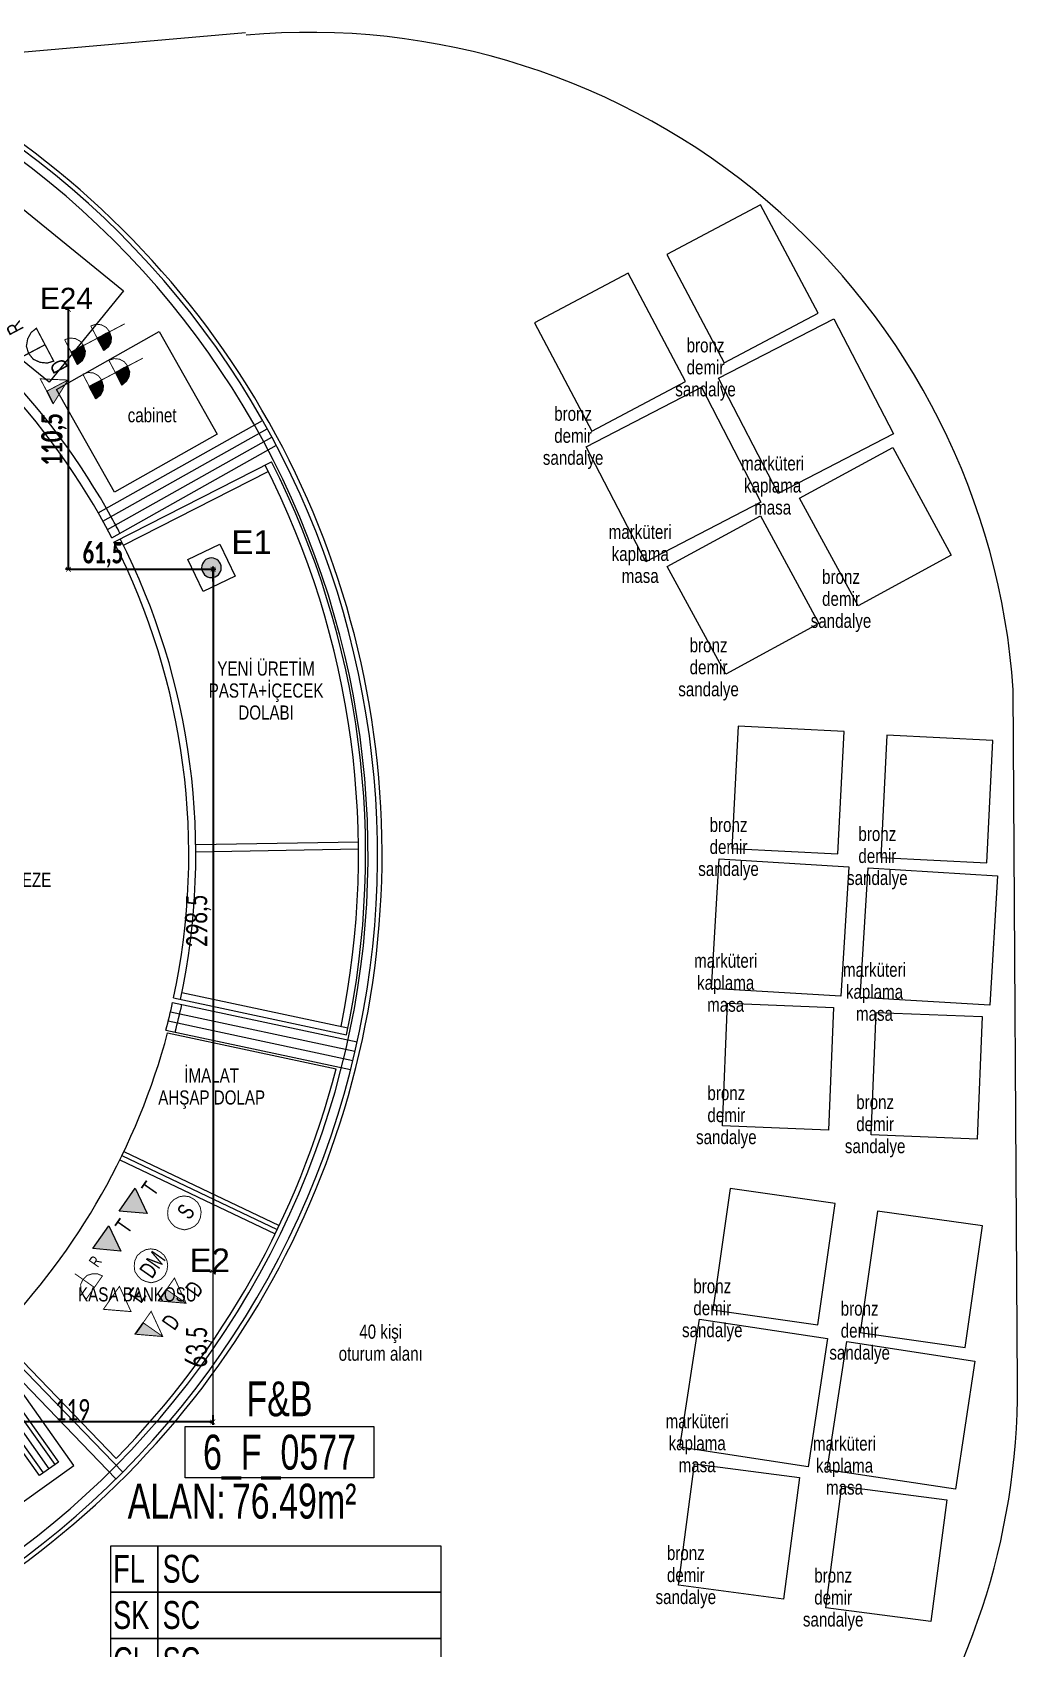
# Model space of a CAD drawing. Header units: millimetres. Extents: x 210628 to 232146, y -111309 to -91563.
# Drawn here: x 230265 to 230683, y -102868 to -102183 of the extents above; entities that cross this region are included whole.
import ezdxf
from ezdxf.enums import TextEntityAlignment as Align

# ---------------------------------------------------------------- set-up
doc = ezdxf.new("R2010")
doc.units = ezdxf.units.MM
doc.header["$PDMODE"] = 2
doc.layers.get('0').update_dxf_attribs({"lineweight": 20})
for name, color, linetype, lineweight in [('elektrik', 10, 'Continuous', 9), ('elektrik yazı', 1, 'Continuous', 25), ('KP', 167, 'Continuous', 30), ('T_elektrik', 10, 'Continuous', 9), ('t_tarama', 253, 'Continuous', 5), ('t_yazı', 23, 'Continuous', 25), ('ölçü', 251, 'Continuous', 5)]:
    doc.layers.add(name, color=color, linetype=linetype, lineweight=lineweight)
doc.layers.add('Kıtc-014 Elk Tes İşaretler', color=1, linetype='Continuous')
doc.styles.add('ARIALT', font='arial.ttf', dxfattribs={"height": 10})
doc.styles.add('UBN', font='GOTHIC.TTF', dxfattribs={"width": 0.8})
doc.styles.add('XR_FA_ARC_F0_GA_ANNO_Room-Tag$0$FA-TXT_ROOM-TAG', font='ARIALN.TTF', dxfattribs={"width": 0.85})
doc.styles.add('Ölçü50', font='calibri.ttf', dxfattribs={"width": 0.7})
doc.dimstyles.new('olcu10', dxfattribs={"dimtxt": 9, "dimasz": 2, "dimexe": 1.25, "dimexo": 0.625, "dimgap": 0.5, "dimtad": 1, "dimdec": 1, "dimrnd": 0.5, "dimzin": 9, "dimtxsty": 'Ölçü50', "dimblk": 'ARCHTICK', "dimcen": 2, "dimclrd": 256, "dimclre": 256, "dimclrt": 6, "dimazin": 2, "dimtfac": 1, "dimtdec": 1, "dimtix": 1, "dimtmove": 0, "dimatfit": 3, "dimldrblk": 'ARCHTICK', "dimfxl": 1, "dimlwd": -1, "dimarcsym": 0})

# ---------------------------------------------------------------- blocks, each defined once
blk = doc.blocks.new('XR_FA_ARC_F0_GA_ANNO_Room-Tag$0$FA-ROOM-TAG')
for points in [[(-400, 108.9), (400, 108.9), (400, -108.9), (-400, -108.9)], [(-715.6, -398), (-515.6, -398), (-515.6, -594), (-715.6, -594)], [(-515.6, -398), (684.4, -398), (684.4, -594), (-515.6, -594)], [(-715.6, -594), (-515.6, -594), (-515.6, -790), (-715.6, -790)], [(-515.6, -594), (684.4, -594), (684.4, -790), (-515.6, -790)], [(-715.6, -790), (-515.6, -790), (-515.6, -986), (-715.6, -986)], [(-515.6, -790), (684.4, -790), (684.4, -986), (-515.6, -986)], [(-715.6, -986), (-515.6, -986), (-515.6, -1182.1), (-715.6, -1182.1)], [(-515.6, -986), (684.4, -986), (684.4, -1182.1), (-515.6, -1182.1)]]:
    blk.add_lwpolyline(points, close=True)
at = {"style": 'XR_FA_ARC_F0_GA_ANNO_Room-Tag$0$FA-TXT_ROOM-TAG', "width": 0.85}
for s, height, p in [('ALAN:', 148, (-644.1, -281.7)), ('FL', 118, (-705.8, -553.8)), ('SK', 118, (-705.8, -749.8)), ('CL', 118, (-705.8, -945.8)), ('WF', 118, (-705.8, -1141.8))]:
    blk.add_text(s, height=height, dxfattribs=at).set_placement(p)
blk.add_attdef('ROOM_NAME', text='', height=148, dxfattribs=at).set_placement((0, 300.5), align=Align.TOP_CENTER)
blk.add_attdef('ROOM_NO', text='', height=148, dxfattribs=at).set_placement((0, 0), align=Align.MIDDLE_CENTER)
for tag, p, height in [('ROOM_AREA', (-202.3, -281.7), 148), ('FL_TYPE', (-495.9, -553.8), 118), ('SK_TYPE', (-495.9, -749.8), 118), ('CL_TYPE', (-495.9, -945.8), 118), ('WF_TYPE', (-495.9, -1141.8), 118)]:
    blk.add_attdef(tag, p, '', height=height, dxfattribs=at)
at = {"style": 'XR_FA_ARC_F0_GA_ANNO_Room-Tag$0$FA-TXT_ROOM-TAG', "width": 0.85, "flags": 1}
for tag, p in [('ROOM_NAME_TR', (-715.6, -1332.1)), ('ROOM_PHASE', (-715.6, -1482.1)), ('SUB_ZONE', (-715.6, -1632.1)), ('SCOPE', (-715.6, -1782.1))]:
    blk.add_attdef(tag, p, '', height=118, dxfattribs=at)
blk = doc.blocks.new('kahveçekmece-flat-1')
for p, q in [((1.99, 41.93), (1.99, 60)), ((-2.3, 53.58), (50, 53.58)), ((-2.3, 50.56), (50, 50.52)), ((-2.3, 47.57), (50, 47.57))]:
    blk.add_line(p, q)
at = {"extrusion": (-1.39832e-08, -1.12909e-08, 1), "elevation": 0}
for points in [[(-2.3, 45.56), (-2.3, 55.48), (50, 55.48), (50, 45.56)], [(-2.02, 43.56), (-2.02, 57.56), (0, 57.56), (0, 43.56)]]:
    blk.add_lwpolyline(points, close=True, dxfattribs=at)
at = {"extrusion": (-1.52846e-08, 6.3311e-09, 1), "elevation": 0}
blk.add_lwpolyline([(55.12, -6.89), (54.97, 60), (0, 60), (0.15, -6.89)], close=True, dxfattribs=at)
at = {"extrusion": (-1.52846e-08, 6.3311e-09, 1), "elevation": 0, "flags": 128}
blk.add_lwpolyline([(0, 60), (0, 41.93), (1.99, 41.93), (0, 41.93), (0, 60), (1.99, 60)], close=True, dxfattribs=at)
blk = doc.blocks.new('A$C53525628')
at = {"layer": 'T_elektrik'}
h = blk.add_hatch(color=256, dxfattribs=at)
edge = h.paths.add_edge_path()
edge.add_arc((7.5, 7.5), 4.17, 0, 360)
blk.add_lwpolyline([(0, 0), (15, 0), (15, 15), (0, 15)], close=True, dxfattribs=at)
blk.add_circle((7.5, 7.5), 4.17, dxfattribs=at)
blk = doc.blocks.new('DATA')
at = {"layer": 'T_elektrik', "lineweight": 18}
blk.add_hatch(color=256, dxfattribs=at).paths.add_polyline_path([(6419.15, -8016.88), (6425.08, -8016.88), (6425.08, -8027.04)])
at = {"layer": 'T_elektrik', "lineweight": 18, "const_width": 0.4}
for points in [[(6425.08, -8027.04), (6419.15, -8016.88), (6431, -8016.88), (6425.08, -8027.04), (6419.15, -8016.88)], [(6425.08, -8027.04), (6425.08, -8016.88), (6419.15, -8016.88)], [(6419.15, -8016.88), (6425.08, -8016.88), (6425.08, -8027.04)]]:
    blk.add_lwpolyline(points, dxfattribs=at)
at = {"layer": 'T_elektrik', "lineweight": 18}
blk.add_open_spline([(6419.15, -8016.88), (6419.15, -8016.88), (6425.08, -8016.88), (6425.08, -8016.88), (6425.08, -8016.88), (6419.15, -8016.88), (6419.15, -8016.88)], degree=3, knots=[0, 0, 0, 0, 1, 1, 1, 2, 2, 2, 2], dxfattribs=at)
at = {"layer": 'T_elektrik', "lineweight": 18, "insert": (6429.67, -8022.88), "char_height": 7, "width": 4.3529, "attachment_point": 1, "style": 'Ölçü50'}
blk.add_mtext('{\\fArial|b0|i0|c162|p34;D}', dxfattribs=at)
blk = doc.blocks.new('POS CİHAZI')
at = {"layer": 'T_elektrik', "lineweight": 18, "const_width": 0.4}
blk.add_lwpolyline([(6424.23, -7977.08), (6418.3, -7966.92), (6430.16, -7966.92), (6424.23, -7977.08)], dxfattribs=at)
at = {"layer": 'T_elektrik', "lineweight": 18, "insert": (6429.16, -7971.72), "char_height": 7, "width": 4.3529, "attachment_point": 1, "style": 'Ölçü50'}
blk.add_mtext('{\\fArial|b0|i0|c162|p34;E}', dxfattribs=at)
blk = doc.blocks.new('TELEFON')
at = {"layer": 'T_elektrik'}
blk.add_hatch(color=256, dxfattribs=at).paths.add_polyline_path([(6416.4, -7928.19), (6428.25, -7928.19), (6422.32, -7938.56)])
at = {"layer": 'T_elektrik', "lineweight": 0}
blk.add_lwpolyline([(6416.4, -7928.19), (6428.25, -7928.19), (6422.32, -7938.56)], dxfattribs=at)
at = {"layer": 'T_elektrik', "lineweight": 18}
blk.add_lwpolyline([(6422.32, -7938.56), (6416.4, -7928.19), (6428.25, -7928.19), (6422.32, -7938.56)], dxfattribs=at)
at = {"layer": 'T_elektrik', "lineweight": 18, "insert": (6429.63, -7929.94), "char_height": 7, "width": 4.3529, "attachment_point": 1, "style": 'Ölçü50'}
blk.add_mtext('{\\fArial|b0|i0|c162|p34;T}', dxfattribs=at)
blk = doc.blocks.new('UPS PRİZİ')
at = {"layer": 'T_elektrik', "lineweight": 18, "const_width": 0.4}
for points in [[(6426.13, -7907.66), (6426.13, -7917.81)], [(6432.06, -7917.81), (6431.64, -7915.7), (6430.37, -7913.79), (6428.46, -7912.31), (6426.13, -7911.89), (6423.81, -7912.31), (6421.9, -7913.79), (6420.63, -7915.7), (6420.21, -7917.81), (6432.06, -7917.81)]]:
    blk.add_lwpolyline(points, dxfattribs=at)
at = {"layer": 'T_elektrik', "lineweight": 18, "insert": (6433.64, -7909.28), "char_height": 5, "width": 4.3529, "attachment_point": 1, "style": 'Ölçü50'}
blk.add_mtext('{\\fArial|b0|i0|c162|p34;R}', dxfattribs=at)
blk = doc.blocks.new('A$C72AA319E')
at = {"layer": 'T_elektrik', "lineweight": 18, "const_width": 0.4}
blk.add_lwpolyline([(14.38, 7.4), (14.17, 9.52), (13.11, 11.63), (11.63, 13.11), (9.52, 14.17), (7.4, 14.6), (5.07, 14.17), (3.17, 13.11), (1.47, 11.63), (0.63, 9.52), (0.2, 7.4), (0.63, 5.28), (1.47, 3.17), (3.17, 1.68), (5.07, 0.63), (7.4, 0.2), (9.52, 0.63), (11.63, 1.68), (13.11, 3.17), (14.17, 5.28), (14.38, 7.4)], dxfattribs=at)
at = {"layer": 'T_elektrik', "lineweight": 18, "insert": (2.78, 10.66), "char_height": 7, "width": 4.3529, "attachment_point": 1, "style": 'Ölçü50'}
blk.add_mtext('{\\fArial|b0|i0|c162|p34;DM}', dxfattribs=at)
blk = doc.blocks.new('MÜZİK SİSTEMİ')
at = {"layer": 'T_elektrik', "lineweight": 18, "const_width": 0.4}
blk.add_lwpolyline([(6438.2, -8084.19), (6437.99, -8082.07), (6436.93, -8079.95), (6435.45, -8078.47), (6433.33, -8077.41), (6431.22, -8076.99), (6428.89, -8077.41), (6426.98, -8078.47), (6425.29, -8079.95), (6424.44, -8082.07), (6424.02, -8084.19), (6424.44, -8086.3), (6425.29, -8088.42), (6426.98, -8089.9), (6428.89, -8090.96), (6431.22, -8091.38), (6433.33, -8090.96), (6435.45, -8089.9), (6436.93, -8088.42), (6437.99, -8086.3), (6438.2, -8084.19)], dxfattribs=at)
at = {"layer": 'T_elektrik', "lineweight": 18, "insert": (6429.67, -8080.92), "char_height": 7, "width": 4.3529, "attachment_point": 1, "style": 'Ölçü50'}
blk.add_mtext('{\\fArial|b0|i0|c162|p34;S}', dxfattribs=at)
blk = doc.blocks.new('İKİLİ PRİZ')
at = {"layer": 'T_elektrik'}
for points in [[(6426.13, -7865.53), (6426.13, -7865.96), (6428.46, -7865.96)], [(6426.13, -7865.96), (6426.13, -7867.23), (6430.37, -7867.23)], [(6426.13, -7865.96), (6428.46, -7865.96), (6430.37, -7867.23)], [(6426.13, -7867.23), (6426.13, -7869.13), (6431.64, -7869.13)], [(6426.13, -7867.23), (6430.37, -7867.23), (6431.64, -7869.13)], [(6426.13, -7869.13), (6426.13, -7871.46), (6432.06, -7871.46)], [(6426.13, -7869.13), (6431.64, -7869.13), (6432.06, -7871.46)]]:
    blk.add_hatch(color=256, dxfattribs=at).paths.add_polyline_path(points)
at = {"layer": 'T_elektrik', "lineweight": 18, "const_width": 0.4}
for points in [[(6426.13, -7858.3), (6426.13, -7871.46)], [(6432.06, -7871.46), (6431.64, -7869.13), (6430.37, -7867.23), (6428.46, -7865.96), (6426.13, -7865.53), (6423.81, -7865.96), (6421.9, -7867.23), (6420.63, -7869.13), (6420.21, -7871.46)], [(6420.21, -7871.46), (6432.06, -7871.46)]]:
    blk.add_lwpolyline(points, dxfattribs=at)
at = {"layer": 'T_elektrik', "lineweight": 0}
for points in [[(6426.13, -7865.53), (6426.13, -7865.96), (6428.46, -7865.96)], [(6426.13, -7865.96), (6426.13, -7867.23), (6430.37, -7867.23)], [(6426.13, -7865.96), (6428.46, -7865.96), (6430.37, -7867.23)], [(6426.13, -7867.23), (6426.13, -7869.13), (6431.64, -7869.13)], [(6426.13, -7867.23), (6430.37, -7867.23), (6431.64, -7869.13)], [(6426.13, -7869.13), (6426.13, -7871.46), (6432.06, -7871.46)], [(6426.13, -7869.13), (6431.64, -7869.13), (6432.06, -7871.46)]]:
    blk.add_lwpolyline(points, dxfattribs=at)
blk.add_open_spline([(6426.13, -7871.46), (6426.13, -7871.46), (6432.06, -7871.46), (6432.06, -7871.46), (6432.06, -7871.46), (6426.13, -7871.46), (6426.13, -7871.46)], degree=3, knots=[0, 0, 0, 0, 1, 1, 1, 2, 2, 2, 2], dxfattribs=at)
blk = doc.blocks.new('_ArchTick')
at = {"color": 0, "linetype": 'ByBlock', "const_width": 0.15}
blk.add_lwpolyline([(-0.5, -0.5), (0.5, 0.5)], dxfattribs=at)
blk = doc.blocks.new('*D207')
at = {"lineweight": -2, "transparency": 16777216}
for p, q in [((222093.37, -109814.56), (222091.91, -109814.56)), ((222094.12, -109924.85), (222091.91, -109924.85))]:
    blk.add_line(p, q, dxfattribs=at)
at = {"transparency": 16777216}
blk.add_line((222093.16, -109924.85), (222093.16, -109814.56), dxfattribs=at)
at = {"layer": 'DEFPOINTS', "color": 0, "transparency": 16777216}
for p in [(222093.16, -109814.56), (222093.99, -109814.56), (222094.75, -109924.85)]:
    blk.add_point(p, dxfattribs=at)
at = {"transparency": 16777216, "xscale": 2, "yscale": 2, "zscale": 2}
for p, rotation in [((222093.16, -109814.56), 90), ((222093.16, -109924.85), 270)]:
    blk.add_blockref('_ArchTick', p, dxfattribs=dict(at, rotation=rotation))
at = {"color": 6, "transparency": 16777216, "insert": (222087.09, -109869.7), "char_height": 9, "attachment_point": 5, "rotation": 90, "style": 'Ölçü50'}
blk.add_mtext('{\\fCalibri|b1|i0|c162|p34;110,5}', dxfattribs=at)
blk = doc.blocks.new('*D208')
at = {"lineweight": -2, "transparency": 16777216}
for p, q in [((222093.16, -109924.22), (222093.16, -109923.6)), ((222154.53, -109930.03), (222154.53, -109923.6))]:
    blk.add_line(p, q, dxfattribs=at)
at = {"transparency": 16777216}
blk.add_line((222093.16, -109924.85), (222154.53, -109924.85), dxfattribs=at)
at = {"layer": 'DEFPOINTS', "color": 0, "transparency": 16777216}
for p in [(222093.16, -109924.85), (222154.53, -109924.85), (222154.53, -109930.65, 0)]:
    blk.add_point(p, dxfattribs=at)
at = {"transparency": 16777216, "xscale": 2, "yscale": 2, "zscale": 2, "rotation": 180}
blk.add_blockref('_ArchTick', (222093.16, -109924.85), dxfattribs=at)
at = {"transparency": 16777216, "xscale": 2, "yscale": 2, "zscale": 2}
blk.add_blockref('_ArchTick', (222154.53, -109924.85), dxfattribs=at)
at = {"color": 6, "transparency": 16777216, "insert": (222107.8, -109918.78), "char_height": 9, "attachment_point": 5, "style": 'Ölçü50'}
blk.add_mtext('{\\fCalibri|b1|i0|c162|p34;61,5}', dxfattribs=at)
blk = doc.blocks.new('*D186')
at = {"lineweight": -2, "transparency": 16777216}
for p, q in [((222154.49, -109924.85), (222155.78, -109924.85)), ((222154.49, -110223.18), (222155.78, -110223.18))]:
    blk.add_line(p, q, dxfattribs=at)
at = {"transparency": 16777216}
blk.add_line((222154.53, -109924.85), (222154.53, -110223.18), dxfattribs=at)
at = {"layer": 'DEFPOINTS', "color": 0, "transparency": 16777216}
for p in [(222153.87, -109924.85, 0), (222153.87, -110223.18, 0), (222154.53, -110223.18)]:
    blk.add_point(p, dxfattribs=at)
at = {"transparency": 16777216, "xscale": 2, "yscale": 2, "zscale": 2}
for p, rotation in [((222154.53, -109924.85), 90), ((222154.53, -110223.18), 270)]:
    blk.add_blockref('_ArchTick', p, dxfattribs=dict(at, rotation=rotation))
at = {"color": 6, "transparency": 16777216, "insert": (222148.48, -110074.01), "char_height": 9, "attachment_point": 5, "rotation": 90, "style": 'Ölçü50'}
blk.add_mtext('298,5', dxfattribs=at)
blk = doc.blocks.new('*D187')
at = {"layer": 'DEFPOINTS', "color": 0, "transparency": 16777216}
for p in [(222154.53, -110222.98), (222154.44, -110286.67), (222154.53, -110286.67)]:
    blk.add_point(p, dxfattribs=at)
at = {"layer": 'ölçü', "lineweight": -2, "transparency": 16777216}
for p, q in [((222153.91, -110222.98), (222153.19, -110222.98)), ((222153.91, -110286.67), (222153.19, -110286.67))]:
    blk.add_line(p, q, dxfattribs=at)
at = {"layer": 'ölçü', "transparency": 16777216}
blk.add_line((222154.44, -110222.98), (222154.44, -110286.67), dxfattribs=at)
at = {"layer": 'ölçü', "transparency": 16777216, "xscale": 2, "yscale": 2, "zscale": 2}
for p, rotation in [((222154.44, -110222.98), 90), ((222154.44, -110286.67), 270)]:
    blk.add_blockref('_ArchTick', p, dxfattribs=dict(at, rotation=rotation))
at = {"layer": 'ölçü', "color": 6, "transparency": 16777216, "insert": (222148.39, -110254.82), "char_height": 9, "attachment_point": 5, "rotation": 90, "style": 'Ölçü50'}
blk.add_mtext('63,5', dxfattribs=at)
blk = doc.blocks.new('*D188')
at = {"lineweight": -2, "transparency": 16777216}
for p, q in [((222035.25, -110286.25), (222035.25, -110285.3)), ((222154.44, -110283.79), (222154.44, -110287.8))]:
    blk.add_line(p, q, dxfattribs=at)
at = {"transparency": 16777216}
blk.add_line((222154.44, -110286.55), (222035.25, -110286.55), dxfattribs=at)
at = {"layer": 'DEFPOINTS', "color": 0, "transparency": 16777216}
for p in [(222154.44, -110283.16), (222035.25, -110286.55), (222035.25, -110286.88, 0)]:
    blk.add_point(p, dxfattribs=at)
at = {"transparency": 16777216, "xscale": 2, "yscale": 2, "zscale": 2, "rotation": 180}
blk.add_blockref('_ArchTick', (222035.25, -110286.55), dxfattribs=at)
at = {"transparency": 16777216, "xscale": 2, "yscale": 2, "zscale": 2}
blk.add_blockref('_ArchTick', (222154.44, -110286.55), dxfattribs=at)
at = {"color": 6, "transparency": 16777216, "insert": (222094.84, -110281.44), "char_height": 9, "attachment_point": 5, "style": 'Ölçü50'}
blk.add_mtext('119', dxfattribs=at)
blk = doc.blocks.new('ELEKTRİK')
at = {"layer": 'elektrik', "xscale": 1.331000000000001, "yscale": 1.331000000000001, "zscale": 1.331000000000001, "rotation": 117.7986174147793}
blk.add_blockref('UPS PRİZİ', (216749.8, -122310.49), dxfattribs=at)
at = {"layer": 'elektrik'}
for name, p, rotation in [('İKİLİ PRİZ', (226071.52, -100471.36), 297.7986174147792), ('İKİLİ PRİZ', (226060.44, -100477.2), 297.7986174147792), ('İKİLİ PRİZ', (226079.2, -100485.94), 297.7986174147792), ('DATA', (217988.76, -119271.68, 0.09), 117.7986174147793), ('İKİLİ PRİZ', (226068.14, -100491.81), 297.7986174147792), ('TELEFON', (211939.79, -110902.26, 0), 54.98057755430721), ('MÜZİK SİSTEMİ', (211831.19, -110825.58, -0.09), 54.98057755430721), ('TELEFON', (211928.62, -110918.21, 0), 54.98057755430721), ('UPS PRİZİ', (211932.18, -110948.59, 0), 54.98057755430721), ('A$C72AA319E', (222130.01, -110230.58, 0), 54.98057755430721), ('DATA', (211882.23, -110891.75, 0), 54.98057755430721), ('DATA', (211872.33, -110905.87, 0), 54.98057755430721)]:
    blk.add_blockref(name, p, dxfattribs=dict(at, rotation=rotation))
at = {"layer": 'Kıtc-014 Elk Tes İşaretler', "xscale": -1.000359529408342, "yscale": 1.000359529408342, "zscale": 1.000359529408342, "rotation": 25.49884512824066}
blk.add_blockref('A$C53525628', (222163.87, -109927.77, 0), dxfattribs=at)
at = {"layer": 'T_elektrik', "rotation": 54.98057755430721}
blk.add_blockref('POS CİHAZI', (211900.28, -110923.28, 0), dxfattribs=at)
at = {"layer": 'elektrik yazı', "color": 1, "style": 'ARIALT'}
blk.add_text('E24', height=9, dxfattribs=at).set_placement((222081.14, -109814.42, -0.09))
at = {"layer": 't_yazı', "color": 1, "style": 'ARIALT'}
for s, p in [('E1', (222162.33, -109918.32, 0)), ('E2', (222144.58, -110223.02, 0))]:
    blk.add_text(s, height=10, dxfattribs=at).set_placement(p)
dim = blk.add_linear_dim(base=(222093.16, -109814.56), p1=(222094.75, -109924.85), p2=(222093.99, -109814.56), angle=90, text='{\\fCalibri|b1|i0|c162|p34;<>}', dimstyle='olcu10')
dim.commit()
dim.dimension.update_dxf_attribs({"geometry": '*D207', "text_midpoint": (222087.09, -109869.7)})
dim = blk.add_linear_dim(base=(222154.53, -109924.85), p1=(222093.16, -109924.85), p2=(222154.53, -109930.65, 0), text='{\\fCalibri|b1|i0|c162|p34;<>}', dimstyle='olcu10')
dim.commit()
dim.dimension.update_dxf_attribs({"geometry": '*D208', "text_midpoint": (222107.8, -109924.85), "dimtype": 128})
dim = blk.add_linear_dim(base=(222154.53, -110223.18, 0), p1=(222153.87, -109924.85), p2=(222153.87, -110223.18, 0), angle=90, dimstyle='olcu10')
dim.commit()
dim.dimension.update_dxf_attribs({"geometry": '*D186', "text_midpoint": (222148.48, -110074.01, 0)})
dim = blk.add_linear_dim(base=(222035.25, -110286.55, 0), p1=(222154.44, -110283.16, 0), p2=(222035.25, -110286.88), dimstyle='olcu10')
dim.commit()
dim.dimension.update_dxf_attribs({"geometry": '*D188', "text_midpoint": (222094.84, -110281.44, 0)})
at = {"layer": 'ölçü'}
dim = blk.add_linear_dim(base=(222154.44, -110286.67, 0), p1=(222154.53, -110222.98, 0), p2=(222154.53, -110286.67, 0), angle=90, dimstyle='olcu10', dxfattribs=at)
dim.commit()
dim.dimension.update_dxf_attribs({"geometry": '*D187', "text_midpoint": (222148.39, -110254.82, 0)})

msp = doc.modelspace()

# ---------------------------------------------------------------- linework, layer by layer
at = {"layer": 't_tarama'}
for p, q in [((230292.6, -102386.5, 0), (230362.34, -102347.29, 0)), ((230294.56, -102389.98, 0), (230364.3, -102350.78, 0)), ((230296.47, -102393.5, 0), (230366.26, -102354.27, 0)), ((230298.34, -102397.04, 0), (230368.22, -102357.75, 0)), ((230299.24, -102398.83, 0), (230366.08, -102364.81, 0)), ((230303.26, -102400.15, 0), (230364.75, -102368.84, 0)), ((230402.98, -102526.16, 0), (230333.99, -102527.35, 0)), ((230403.01, -102529.16, 0), (230334.02, -102530.35, 0)), ((230324.16, -102594.21, 0), (230402.39, -102610.92, 0)), ((230324.58, -102592.26, 0), (230397.93, -102607.92, 0)), ((230328.13, -102589.95, 0), (230398.55, -102604.99, 0)), ((230322.33, -102602, 0), (230400.6, -102618.72, 0)), ((230323.27, -102598.11, 0), (230401.52, -102614.82, 0)), ((230321.33, -102605.88, 0), (230399.64, -102622.6, 0)), ((230322.05, -102607.05, 0), (230393.52, -102622.32, 0)), ((230303.51, -102657.34, 0), (230369.41, -102688.75, 0)), ((230301.77, -102660.94, 0), (230367.69, -102692.36, 0)), ((230302.65, -102659.14, 0), (230368.55, -102690.55, 0)), ((230244.54, -102738.69, 0), (230300.09, -102796.22, 0)), ((230247.37, -102735.86, 0), (230302.97, -102793.44, 0)), ((230249.52, -102735.09, 0), (230300.25, -102787.63, 0))]:
    msp.add_line(p, q, dxfattribs=at)
at = {"layer": 't_tarama', "elevation": 0}
for points in [[(230355.08, -102182.81), (229275.5, -102277.25), (229252.09, -102280.18, 0.059147)], [(229522.68, -102256.25), (230023.17, -103185.02), (230473.12, -103043.76, 0.326874), (230682.64, -102756.51), (230680.79, -102461.58, 0.420378), (230355.39, -102183.76)]]:
    msp.add_lwpolyline(points, format="xyb", dxfattribs=at)
for points in [[(230225.68, -102229.21), (230303.32, -102292.24), (230271.8, -102331.06), (230194.17, -102268.03)], [(230573.6, -102255.78), (230533.84, -102276.84), (230558.17, -102322.8), (230597.94, -102301.74)], [(230517.42, -102284.81), (230477.66, -102305.87), (230501.99, -102351.83), (230541.76, -102330.77)], [(230629.93, -102352.91), (230581.08, -102378.19), (230555.8, -102329.35), (230604.65, -102304.06)], [(230274.91, -102334.1), (230318.47, -102309.56), (230343.01, -102353.12), (230299.44, -102377.66)], [(230573.75, -102381.94), (230524.9, -102407.22), (230499.62, -102358.38), (230548.46, -102333.1)], [(230654.5, -102404.42), (230614.96, -102425.9), (230590.14, -102380.2), (230629.69, -102358.72)], [(230598.32, -102433.45), (230558.78, -102454.93), (230533.96, -102409.23), (230573.5, -102387.75)], [(230609.02, -102479.2), (230564.08, -102476.92), (230561.45, -102528.86), (230606.4, -102531.13)], [(230672.15, -102483.03), (230627.2, -102480.76), (230624.58, -102532.69), (230669.52, -102534.96)], [(230607.67, -102591.46), (230552.76, -102588.17), (230556.06, -102533.27), (230610.96, -102536.56)], [(230670.79, -102595.3), (230615.89, -102592), (230619.18, -102537.1), (230674.09, -102540.4)], [(230602.4, -102648.29), (230557.43, -102646.49), (230559.52, -102594.53), (230604.48, -102596.33)], [(230665.52, -102652.13), (230620.56, -102650.32), (230622.64, -102598.37), (230667.6, -102600.17)], [(230605.24, -102679.47), (230560.69, -102673.14), (230553.37, -102724.62), (230597.92, -102730.95)], [(230667.76, -102689), (230623.2, -102682.67), (230615.89, -102734.15), (230660.44, -102740.48)], [(230593.73, -102791.15), (230539.35, -102782.9), (230547.6, -102728.53), (230601.98, -102736.78)], [(230656.25, -102800.68), (230601.87, -102792.43), (230610.12, -102738.06), (230664.5, -102746.31)], [(230583.34, -102847.27), (230538.72, -102841.41), (230545.5, -102789.85), (230590.12, -102795.72)], [(230645.86, -102856.8), (230601.24, -102850.94), (230608.02, -102799.38), (230652.63, -102805.25)]]:
    msp.add_lwpolyline(points, close=True, dxfattribs=at)
at = {"layer": 't_tarama'}
for centre, radius, start, end in [((230039.02, -102531.27, 0), 374, 240.95044, 61.23298), ((230039.02, -102531.27, 0), 372, 241.25848, 60.92557), ((230039.02, -102531.27, 0), 368, 241.26183, 60.92347), ((230039, -102531.29, 0), 296.02, 28.6827, 60.92376), ((230039.02, -102531.27, 0), 292, 27.36826, 60.92557), ((230039.12, -102531.28, 0), 363.9, 348.41589, 26.98532), ((230039.13, -102531.28, 0), 366.89, 347.94217, 26.98399), ((230039.02, -102531.27, 0), 296, 27.39493, 28.98643), ((230039.12, -102531.28, 0), 291.9, 347.94315, 26.9856), ((230039.12, -102531.28, 0), 294.9, 347.94317, 26.98558), ((230039.02, -102531.27, 0), 292, 345.19707, 347.55274), ((230039.02, -102531.27, 0), 296, 345.23424, 347.55274), ((230039.02, -102531.27, 0), 293, 315.92366, 345.01067), ((230042.96, -102533.39, 0), 359.35, 346.79825, 346.79844), ((230039.02, -102531.27, 0), 366, 315.53929, 345.59634)]:
    msp.add_arc(centre, radius, start, end, dxfattribs=at)

# ---------------------------------------------------------------- block references
at = {"layer": 'KP'}
msp.add_blockref('ELEKTRİK', (8186.78, 7514.47, 0), dxfattribs=at)
at = {"layer": 't_tarama', "extrusion": (-8.15193e-06, 1.1476e-05, 1), "rotation": 305.4335235019678}
msp.add_blockref('kahveçekmece-flat-1', (230201.52, -102780.57, -3.06), dxfattribs=at)
at = {"layer": 't_tarama', "xscale": 0.1, "yscale": 0.1, "zscale": 0.1}
msp.add_blockref('XR_FA_ARC_F0_GA_ANNO_Room-Tag$0$FA-ROOM-TAG', (230369.51, -102784.95), dxfattribs=at).add_auto_attribs({'ROOM_NO': '6_F_0577', 'ROOM_NAME': 'F&B', 'ROOM_AREA': '76.49m²', 'FL_TYPE': 'SC', 'SK_TYPE': 'SC', 'CL_TYPE': 'SC', 'WF_TYPE': 'SC'})

# ---------------------------------------------------------------- texts
at = {"insert": (230340.72, -102622.13), "char_height": 6, "width": 49.2733, "attachment_point": 2, "line_spacing_factor": 0.933337, "style": 'UBN'}
msp.add_mtext('İMALAT\\PAHŞAP DOLAP', dxfattribs=at)
at = {"layer": 't_tarama', "char_height": 6, "attachment_point": 2, "line_spacing_factor": 0.933337, "style": 'UBN'}
for s, width, insert in [('bronz \\Pdemir\\Psandalye', 49.2733, (230550.24, -102312.35, 0)), ('bronz \\Pdemir\\Psandalye', 49.2733, (230494.06, -102341.39, 0)), ('marküteri\\Pkaplama \\Pmasa', 49.2733, (230578.7, -102362.47, 0)), ('marküteri\\Pkaplama \\Pmasa', 49.2733, (230522.52, -102391.5, 0)), ('bronz \\Pdemir\\Psandalye', 49.2733, (230607.7, -102410.56, 0)), ('bronz \\Pdemir\\Psandalye', 49.2733, (230551.52, -102439.59, 0)), ('bronz \\Pdemir\\Psandalye', 49.2733, (230559.99, -102515.82, 0)), ('bronz \\Pdemir\\Psandalye', 49.2733, (230623.11, -102519.66, 0)), ('MEVCUT DEEPFREEZE', 118.8239, (230236.87, -102539.13, 0)), ('marküteri\\Pkaplama \\Pmasa', 49.2733, (230558.77, -102573.44, 0)), ('marküteri\\Pkaplama \\Pmasa', 49.2733, (230621.89, -102577.27, 0)), ('bronz \\Pdemir\\Psandalye', 49.2733, (230559.05, -102629.6, 0)), ('bronz \\Pdemir\\Psandalye', 49.2733, (230622.18, -102633.43, 0)), ('bronz \\Pdemir\\Psandalye', 49.2733, (230553.09, -102711.51, 0)), ('bronz \\Pdemir\\Psandalye', 49.2733, (230615.61, -102721.04, 0)), ('marküteri\\Pkaplama \\Pmasa', 49.2733, (230546.66, -102768.78, 0)), ('marküteri\\Pkaplama \\Pmasa', 49.2733, (230609.18, -102778.31, 0)), ('bronz \\Pdemir\\Psandalye', 49.2733, (230541.87, -102824.73, 0)), ('bronz \\Pdemir\\Psandalye', 49.2733, (230604.38, -102834.26, 0))]:
    msp.add_mtext_dynamic_manual_height_columns(s, width=width, gutter_width=0.2, heights=[0], dxfattribs=dict(at, insert=insert))
at = {"layer": 't_tarama', "char_height": 6, "width": 49.2733, "attachment_point": 2, "line_spacing_factor": 0.933337, "style": 'UBN'}
for s, insert in [('cabinet', (230315.46, -102342.02, -0.01)), ('YENİ ÜRETİM PASTA+İÇECEK DOLABI', (230363.81, -102449.49, 0)), ('KASA BANKOSU', (230309.21, -102715.01, 0)), ('40 kişi\\Poturum alanı', (230412.44, -102730.83))]:
    msp.add_mtext(s, dxfattribs=dict(at, insert=insert))

doc.saveas('drawing.dxf')
